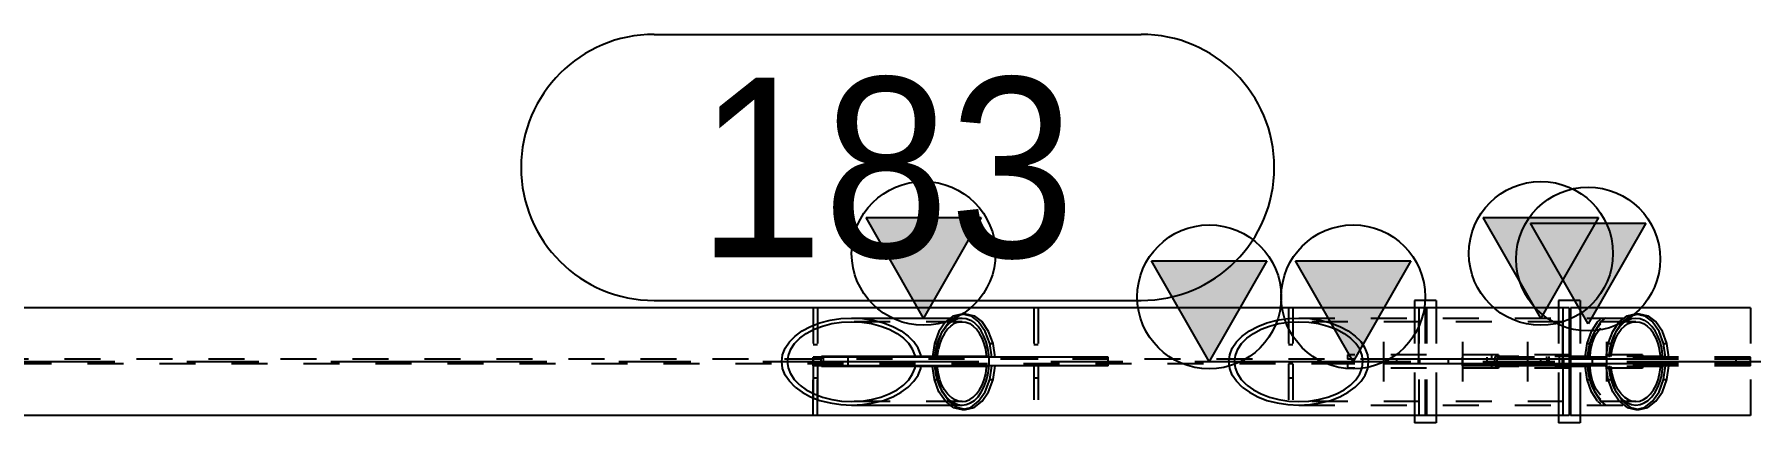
# Model space of a CAD drawing. Header units: millimetres. Extents: x 0 to 594, y 0 to 420.
# Drawn here: x 436.32 to 460.16, y 330.38 to 335.78 of the extents above; entities that cross this region are included whole.
import ezdxf

# ---------------------------------------------------------------- set-up
doc = ezdxf.new("R2010")
doc.units = ezdxf.units.MM
doc.header["$MEASUREMENT"] = 0
for name, pattern in [('XKITLINE00', [0]), ('XKITLINE02', [4, 2, -2]), ('XKITLINE03', [6, 3, -1, 1, -1]), ('XKITLINE04', [3, 0.5, -0.5, 0.5, -0.5, 0.5, -0.5])]:
    doc.linetypes.add(name, pattern=pattern)
for name, color, linetype in [('grid', 7, 'Continuous'), ('mark', 7, 'Continuous'), ('part1', 7, 'Continuous')]:
    doc.layers.add(name, color=color, linetype=linetype)
doc.styles.add('STYLE_1', font='arial.ttf', dxfattribs={"height": 0.2})

# ---------------------------------------------------------------- blocks, each defined once
blk = doc.blocks.new('*D2175')
at = {"layer": 'grid', "color": 4, "linetype": 'XKITLINE03'}
blk.add_line((1228.871, 1870.376), (1642.443, 1870.376), dxfattribs=at)
blk = doc.blocks.new('*D2224')
at = {"layer": 'part1', "color": 0, "linetype": 'XKITLINE00'}
for p, q in [((1623.678, 1870.981), (1622.878, 1872.381)), ((1622.878, 1872.381), (1624.478, 1872.381)), ((1624.478, 1872.381), (1623.678, 1870.981))]:
    blk.add_line(p, q, dxfattribs=at)
at = {"layer": 'part1', "color": 2, "linetype": 'XKITLINE04'}
for p, q in [((1619.529, 1870.732), (1619.628, 1870.804)), ((1619.628, 1870.804), (1619.744, 1870.866)), ((1619.684, 1870.769), (1619.791, 1870.825)), ((1619.744, 1870.866), (1619.873, 1870.916)), ((1619.791, 1870.825), (1619.91, 1870.871)), ((1619.873, 1870.916), (1620.014, 1870.952)), ((1619.91, 1870.871), (1620.039, 1870.904)), ((1620.014, 1870.952), (1620.162, 1870.974)), ((1620.039, 1870.904), (1620.175, 1870.925)), ((1620.162, 1870.974), (1620.314, 1870.981)), ((1620.175, 1870.925), (1620.314, 1870.931)), ((1620.314, 1870.981), (1620.466, 1870.974)), ((1620.314, 1870.981), (1624.997, 1870.981)), ((1620.314, 1870.931), (1620.453, 1870.925)), ((1624.997, 1870.931), (1620.314, 1870.931)), ((1620.453, 1870.925), (1620.589, 1870.904)), ((1620.466, 1870.974), (1620.614, 1870.952)), ((1620.589, 1870.904), (1620.718, 1870.871)), ((1620.614, 1870.952), (1620.755, 1870.916)), ((1620.718, 1870.871), (1620.837, 1870.825)), ((1620.755, 1870.916), (1620.885, 1870.866)), ((1620.837, 1870.825), (1620.944, 1870.769)), ((1620.885, 1870.866), (1621, 1870.804)), ((1621, 1870.804), (1621.099, 1870.732)), ((1624.692, 1870.732), (1624.73, 1870.804)), ((1624.73, 1870.804), (1624.775, 1870.866)), ((1624.752, 1870.769), (1624.794, 1870.825)), ((1624.775, 1870.866), (1624.826, 1870.916)), ((1624.794, 1870.825), (1624.84, 1870.871)), ((1624.826, 1870.916), (1624.88, 1870.952)), ((1624.84, 1870.871), (1624.89, 1870.904)), ((1624.88, 1870.952), (1624.938, 1870.974)), ((1624.89, 1870.904), (1624.943, 1870.925)), ((1624.938, 1870.974), (1624.997, 1870.981)), ((1624.943, 1870.925), (1624.997, 1870.931)), ((1624.997, 1870.981), (1625.056, 1870.974)), ((1624.997, 1870.931), (1625.051, 1870.925)), ((1625.051, 1870.925), (1625.104, 1870.904)), ((1625.056, 1870.974), (1625.113, 1870.952)), ((1625.104, 1870.904), (1625.154, 1870.871)), ((1625.113, 1870.952), (1625.168, 1870.916)), ((1625.154, 1870.871), (1625.2, 1870.825)), ((1625.168, 1870.916), (1625.219, 1870.866)), ((1625.242, 1870.769), (1625.2, 1870.825)), ((1625.264, 1870.804), (1625.219, 1870.866)), ((1625.302, 1870.732), (1625.264, 1870.804)), ((1619.355, 1870.471), (1619.391, 1870.563)), ((1619.391, 1870.563), (1619.449, 1870.651)), ((1619.435, 1870.463), (1619.467, 1870.548)), ((1619.449, 1870.651), (1619.529, 1870.732)), ((1619.467, 1870.548), (1619.521, 1870.628)), ((1619.521, 1870.628), (1619.594, 1870.703)), ((1619.594, 1870.703), (1619.684, 1870.769)), ((1620.944, 1870.769), (1621.034, 1870.703)), ((1621.107, 1870.628), (1621.034, 1870.703)), ((1621.179, 1870.651), (1621.099, 1870.732)), ((1621.161, 1870.548), (1621.107, 1870.628)), ((1621.194, 1870.463), (1621.161, 1870.548)), ((1621.237, 1870.563), (1621.179, 1870.651)), ((1621.273, 1870.471), (1621.237, 1870.563)), ((1624.624, 1870.471), (1624.638, 1870.563)), ((1624.638, 1870.563), (1624.661, 1870.651)), ((1624.655, 1870.463), (1624.668, 1870.548)), ((1624.661, 1870.651), (1624.692, 1870.732)), ((1624.668, 1870.548), (1624.689, 1870.628)), ((1624.689, 1870.628), (1624.717, 1870.703)), ((1624.717, 1870.703), (1624.752, 1870.769)), ((1625.277, 1870.703), (1625.242, 1870.769)), ((1625.305, 1870.628), (1625.277, 1870.703)), ((1625.333, 1870.651), (1625.302, 1870.732)), ((1625.326, 1870.548), (1625.305, 1870.628)), ((1625.339, 1870.463), (1625.326, 1870.548)), ((1625.356, 1870.563), (1625.333, 1870.651)), ((1625.369, 1870.471), (1625.356, 1870.563)), ((1619.343, 1870.376), (1619.355, 1870.471)), ((1619.355, 1870.282), (1619.343, 1870.376)), ((1619.424, 1870.376), (1619.435, 1870.463)), ((1619.435, 1870.29), (1619.424, 1870.376)), ((1621.204, 1870.376), (1621.194, 1870.463)), ((1621.194, 1870.29), (1621.204, 1870.376)), ((1621.285, 1870.376), (1621.273, 1870.471)), ((1621.273, 1870.282), (1621.285, 1870.376)), ((1623.04, 1870.376), (1623.044, 1870.446)), ((1623.044, 1870.306), (1623.04, 1870.376)), ((1625.371, 1870.446), (1623.044, 1870.446)), ((1623.071, 1870.376), (1623.075, 1870.446)), ((1623.075, 1870.306), (1623.071, 1870.376)), ((1623.763, 1870.376), (1623.76, 1870.446)), ((1623.76, 1870.306), (1623.763, 1870.376)), ((1623.794, 1870.376), (1623.791, 1870.446)), ((1623.791, 1870.306), (1623.794, 1870.376)), ((1624.623, 1870.446), (1624.624, 1870.471)), ((1624.654, 1870.446), (1624.655, 1870.463)), ((1625.339, 1870.446), (1625.339, 1870.463)), ((1625.371, 1870.446), (1625.369, 1870.471)), ((1619.391, 1870.189), (1619.355, 1870.282)), ((1619.449, 1870.102), (1619.391, 1870.189)), ((1619.467, 1870.205), (1619.435, 1870.29)), ((1619.529, 1870.021), (1619.449, 1870.102)), ((1619.521, 1870.124), (1619.467, 1870.205)), ((1619.594, 1870.05), (1619.521, 1870.124)), ((1621.034, 1870.05), (1621.107, 1870.124)), ((1621.099, 1870.021), (1621.179, 1870.102)), ((1621.107, 1870.124), (1621.161, 1870.205)), ((1621.161, 1870.205), (1621.194, 1870.29)), ((1621.179, 1870.102), (1621.237, 1870.189)), ((1621.237, 1870.189), (1621.273, 1870.282)), ((1625.371, 1870.306), (1623.044, 1870.306)), ((1624.624, 1870.282), (1624.623, 1870.306)), ((1624.638, 1870.189), (1624.624, 1870.282)), ((1624.661, 1870.102), (1624.638, 1870.189)), ((1624.655, 1870.29), (1624.654, 1870.306)), ((1624.668, 1870.205), (1624.655, 1870.29)), ((1624.692, 1870.021), (1624.661, 1870.102)), ((1624.689, 1870.124), (1624.668, 1870.205)), ((1624.717, 1870.05), (1624.689, 1870.124)), ((1625.277, 1870.05), (1625.305, 1870.124)), ((1625.302, 1870.021), (1625.333, 1870.102)), ((1625.305, 1870.124), (1625.326, 1870.205)), ((1625.326, 1870.205), (1625.339, 1870.29)), ((1625.333, 1870.102), (1625.356, 1870.189)), ((1625.339, 1870.29), (1625.339, 1870.306)), ((1625.339, 1870.306), (1625.371, 1870.306)), ((1625.356, 1870.189), (1625.369, 1870.282)), ((1625.369, 1870.282), (1625.371, 1870.306)), ((1619.529, 1870.021), (1619.628, 1869.949)), ((1619.594, 1870.05), (1619.684, 1869.984)), ((1619.628, 1869.949), (1619.744, 1869.887)), ((1619.684, 1869.984), (1619.791, 1869.927)), ((1619.744, 1869.887), (1619.873, 1869.837)), ((1619.791, 1869.927), (1619.91, 1869.882)), ((1619.873, 1869.837), (1620.014, 1869.801)), ((1619.91, 1869.882), (1620.039, 1869.849)), ((1620.039, 1869.849), (1620.175, 1869.828)), ((1620.453, 1869.828), (1620.589, 1869.849)), ((1620.589, 1869.849), (1620.718, 1869.882)), ((1620.614, 1869.801), (1620.755, 1869.837)), ((1620.718, 1869.882), (1620.837, 1869.927)), ((1620.755, 1869.837), (1620.885, 1869.887)), ((1620.837, 1869.927), (1620.944, 1869.984)), ((1620.885, 1869.887), (1621, 1869.949)), ((1620.944, 1869.984), (1621.034, 1870.05)), ((1621, 1869.949), (1621.099, 1870.021)), ((1624.73, 1869.949), (1624.692, 1870.021)), ((1624.752, 1869.984), (1624.717, 1870.05)), ((1624.775, 1869.887), (1624.73, 1869.949)), ((1624.794, 1869.927), (1624.752, 1869.984)), ((1624.775, 1869.887), (1624.826, 1869.837)), ((1624.794, 1869.927), (1624.84, 1869.882)), ((1624.826, 1869.837), (1624.88, 1869.801)), ((1624.84, 1869.882), (1624.89, 1869.849)), ((1624.89, 1869.849), (1624.943, 1869.828)), ((1625.051, 1869.828), (1625.104, 1869.849)), ((1625.104, 1869.849), (1625.154, 1869.882)), ((1625.113, 1869.801), (1625.168, 1869.837)), ((1625.154, 1869.882), (1625.2, 1869.927)), ((1625.168, 1869.837), (1625.219, 1869.887)), ((1625.2, 1869.927), (1625.242, 1869.984)), ((1625.219, 1869.887), (1625.264, 1869.949)), ((1625.242, 1869.984), (1625.277, 1870.05)), ((1625.264, 1869.949), (1625.302, 1870.021)), ((1620.014, 1869.801), (1620.162, 1869.779)), ((1620.162, 1869.779), (1620.314, 1869.771)), ((1620.175, 1869.828), (1620.314, 1869.821)), ((1620.314, 1869.821), (1620.453, 1869.828)), ((1624.997, 1869.821), (1620.314, 1869.821)), ((1620.314, 1869.771), (1620.466, 1869.779)), ((1620.314, 1869.771), (1624.997, 1869.771)), ((1620.466, 1869.779), (1620.614, 1869.801)), ((1624.88, 1869.801), (1624.938, 1869.779)), ((1624.938, 1869.779), (1624.997, 1869.771)), ((1624.943, 1869.828), (1624.997, 1869.821)), ((1624.997, 1869.821), (1625.051, 1869.828)), ((1624.997, 1869.771), (1625.056, 1869.779)), ((1625.056, 1869.779), (1625.113, 1869.801))]:
    blk.add_line(p, q, dxfattribs=at)
at = {"layer": 'part1', "color": 0, "linetype": 'XKITLINE00'}
blk.add_circle((1623.678, 1871.881), 1, dxfattribs=at)
at = {"layer": 'part1', "color": 0}
blk.add_solid([(1622.878, 1872.381), (1624.478, 1872.381), (1622.878, 1872.381), (1623.678, 1870.981)], dxfattribs=at)
blk = doc.blocks.new('*D2695')
at = {"layer": 'mark', "color": 1, "linetype": 'XKITLINE00'}
for p, q in [((1611.362, 1874.926), (1618.125, 1874.926)), ((1611.362, 1871.226), (1618.125, 1871.226))]:
    blk.add_line(p, q, dxfattribs=at)
for centre, start, end in [((1611.362, 1873.076), 90, -90), ((1618.125, 1873.076), -90, 90)]:
    blk.add_arc(centre, 1.85, start, end, dxfattribs=at)
at = {"layer": 'mark', "color": 1, "style": 'STYLE_1', "width": 0.9}
blk.add_text('183', height=2.5, dxfattribs=at).set_placement((1611.962, 1871.826))
blk = doc.blocks.new('*D2698')
at = {"layer": 'part1', "color": 0, "linetype": 'XKITLINE00'}
for p, q in [((1619.071, 1870.376), (1618.271, 1871.776)), ((1618.271, 1871.776), (1619.871, 1871.776)), ((1619.871, 1871.776), (1619.071, 1870.376))]:
    blk.add_line(p, q, dxfattribs=at)
at = {"layer": 'part1', "color": 2, "linetype": 'XKITLINE04'}
for p, q in [((1597.111, 1871.126), (1597.111, 1869.626)), ((1622.071, 1871.126), (1597.111, 1871.126)), ((1597.111, 1871.126), (1597.201, 1871.126)), ((1597.201, 1871.126), (1597.201, 1869.626)), ((1621.981, 1871.126), (1621.981, 1869.626)), ((1621.981, 1870.409), (1621.981, 1871.126)), ((1622.071, 1871.126), (1622.071, 1869.626)), ((1597.191, 1870.409), (1597.191, 1870.344)), ((1621.671, 1870.409), (1597.191, 1870.409)), ((1621.991, 1870.344), (1597.191, 1870.344)), ((1597.507, 1870.344), (1597.191, 1870.344)), ((1597.211, 1870.409), (1597.211, 1870.344)), ((1597.511, 1870.409), (1597.511, 1870.344)), ((1621.671, 1870.409), (1621.671, 1870.344)), ((1621.671, 1870.409), (1621.676, 1870.409)), ((1621.991, 1870.409), (1621.671, 1870.409)), ((1621.971, 1870.409), (1621.971, 1870.344)), ((1621.991, 1870.409), (1621.991, 1870.344)), ((1622.071, 1869.626), (1597.111, 1869.626))]:
    blk.add_line(p, q, dxfattribs=at)
at = {"layer": 'part1', "color": 0, "linetype": 'XKITLINE00'}
blk.add_circle((1619.071, 1871.276), 1, dxfattribs=at)
at = {"layer": 'part1', "color": 0}
blk.add_solid([(1618.271, 1871.776), (1619.871, 1871.776), (1618.271, 1871.776), (1619.071, 1870.376)], dxfattribs=at)
blk = doc.blocks.new('*D2699')
at = {"layer": 'part1', "color": 0, "linetype": 'XKITLINE00'}
for p, q in [((1624.334, 1870.902), (1623.534, 1872.302)), ((1623.534, 1872.302), (1625.134, 1872.302)), ((1625.134, 1872.302), (1624.334, 1870.902))]:
    blk.add_line(p, q, dxfattribs=at)
at = {"layer": 'part1', "color": 2, "linetype": 'XKITLINE04'}
for p, q in [((1624.394, 1870.732), (1624.43, 1870.804)), ((1624.43, 1870.804), (1624.473, 1870.866)), ((1624.451, 1870.769), (1624.49, 1870.825)), ((1624.473, 1870.866), (1624.507, 1870.902)), ((1624.49, 1870.825), (1624.507, 1870.844)), ((1624.331, 1870.471), (1624.344, 1870.563)), ((1624.344, 1870.563), (1624.365, 1870.651)), ((1624.36, 1870.463), (1624.372, 1870.548)), ((1624.365, 1870.651), (1624.394, 1870.732)), ((1624.372, 1870.548), (1624.391, 1870.628)), ((1624.391, 1870.628), (1624.418, 1870.703)), ((1624.418, 1870.703), (1624.451, 1870.769)), ((1624.359, 1870.446), (1623.991, 1870.446)), ((1624.33, 1870.446), (1624.331, 1870.471)), ((1624.359, 1870.446), (1624.36, 1870.463)), ((1624.359, 1870.306), (1623.991, 1870.306)), ((1624.331, 1870.282), (1624.33, 1870.306)), ((1624.344, 1870.189), (1624.331, 1870.282)), ((1624.365, 1870.102), (1624.344, 1870.189)), ((1624.36, 1870.29), (1624.359, 1870.306)), ((1624.372, 1870.205), (1624.36, 1870.29)), ((1624.394, 1870.021), (1624.365, 1870.102)), ((1624.391, 1870.124), (1624.372, 1870.205)), ((1624.418, 1870.05), (1624.391, 1870.124)), ((1624.43, 1869.949), (1624.394, 1870.021)), ((1624.451, 1869.984), (1624.418, 1870.05)), ((1624.473, 1869.887), (1624.43, 1869.949)), ((1624.49, 1869.927), (1624.451, 1869.984)), ((1624.507, 1869.851), (1624.473, 1869.887)), ((1624.507, 1869.909), (1624.49, 1869.927))]:
    blk.add_line(p, q, dxfattribs=at)
at = {"layer": 'part1', "color": 0, "linetype": 'XKITLINE00'}
blk.add_circle((1624.334, 1871.802), 1, dxfattribs=at)
at = {"layer": 'part1', "color": 0}
blk.add_solid([(1623.534, 1872.302), (1625.134, 1872.302), (1623.534, 1872.302), (1624.334, 1870.902)], dxfattribs=at)
blk = doc.blocks.new('*D2702')
at = {"layer": 'part1', "color": 0, "linetype": 'XKITLINE00'}
for p, q in [((1615.104, 1870.981), (1614.304, 1872.381)), ((1614.304, 1872.381), (1615.904, 1872.381)), ((1615.904, 1872.381), (1615.104, 1870.981)), ((1613.319, 1870.732), (1613.418, 1870.804)), ((1613.418, 1870.804), (1613.534, 1870.866)), ((1613.474, 1870.769), (1613.581, 1870.825)), ((1613.534, 1870.866), (1613.663, 1870.916)), ((1613.581, 1870.825), (1613.7, 1870.871)), ((1613.663, 1870.916), (1613.804, 1870.952)), ((1613.7, 1870.871), (1613.829, 1870.904)), ((1613.804, 1870.952), (1613.952, 1870.974)), ((1613.829, 1870.904), (1613.965, 1870.925)), ((1613.952, 1870.974), (1614.104, 1870.981)), ((1613.965, 1870.925), (1614.104, 1870.931)), ((1614.104, 1870.981), (1615.637, 1870.981)), ((1614.104, 1870.981), (1614.256, 1870.974)), ((1614.104, 1870.931), (1614.243, 1870.925)), ((1614.243, 1870.925), (1614.379, 1870.904)), ((1614.256, 1870.974), (1614.404, 1870.952)), ((1614.379, 1870.904), (1614.508, 1870.871)), ((1614.404, 1870.952), (1614.545, 1870.916)), ((1614.508, 1870.871), (1614.627, 1870.825)), ((1614.545, 1870.916), (1614.675, 1870.866)), ((1614.627, 1870.825), (1614.734, 1870.769)), ((1614.675, 1870.866), (1614.79, 1870.804)), ((1614.79, 1870.804), (1614.889, 1870.732)), ((1615.637, 1870.981), (1615.696, 1870.974)), ((1615.696, 1870.974), (1615.754, 1870.952)), ((1615.754, 1870.952), (1615.808, 1870.916)), ((1615.808, 1870.916), (1615.859, 1870.866)), ((1615.904, 1870.804), (1615.859, 1870.866)), ((1615.942, 1870.732), (1615.904, 1870.804)), ((1613.145, 1870.471), (1613.181, 1870.563)), ((1613.181, 1870.563), (1613.239, 1870.651)), ((1613.225, 1870.463), (1613.257, 1870.548)), ((1613.239, 1870.651), (1613.319, 1870.732)), ((1613.257, 1870.548), (1613.311, 1870.628)), ((1613.311, 1870.628), (1613.384, 1870.703)), ((1613.384, 1870.703), (1613.474, 1870.769)), ((1614.734, 1870.769), (1614.824, 1870.703)), ((1614.897, 1870.628), (1614.824, 1870.703)), ((1614.969, 1870.651), (1614.889, 1870.732)), ((1614.951, 1870.548), (1614.897, 1870.628)), ((1614.984, 1870.463), (1614.951, 1870.548)), ((1615.027, 1870.563), (1614.969, 1870.651)), ((1615.063, 1870.471), (1615.027, 1870.563)), ((1615.973, 1870.651), (1615.942, 1870.732)), ((1615.996, 1870.563), (1615.973, 1870.651)), ((1616.01, 1870.471), (1615.996, 1870.563)), ((1613.133, 1870.376), (1613.145, 1870.471)), ((1613.145, 1870.282), (1613.133, 1870.376)), ((1613.214, 1870.376), (1613.225, 1870.463)), ((1613.225, 1870.29), (1613.214, 1870.376)), ((1613.712, 1870.376), (1613.715, 1870.446)), ((1613.715, 1870.306), (1613.712, 1870.376)), ((1614.986, 1870.446), (1613.715, 1870.446)), ((1614.986, 1870.446), (1614.984, 1870.463)), ((1616.011, 1870.446), (1614.986, 1870.446)), ((1615.066, 1870.446), (1615.063, 1870.471)), ((1616.011, 1870.446), (1616.01, 1870.471)), ((1613.181, 1870.189), (1613.145, 1870.282)), ((1613.239, 1870.102), (1613.181, 1870.189)), ((1613.257, 1870.205), (1613.225, 1870.29)), ((1613.319, 1870.021), (1613.239, 1870.102)), ((1613.311, 1870.124), (1613.257, 1870.205)), ((1613.384, 1870.05), (1613.311, 1870.124)), ((1615.066, 1870.306), (1613.715, 1870.306)), ((1614.824, 1870.05), (1614.897, 1870.124)), ((1614.889, 1870.021), (1614.969, 1870.102)), ((1614.897, 1870.124), (1614.951, 1870.205)), ((1614.951, 1870.205), (1614.984, 1870.29)), ((1614.969, 1870.102), (1615.027, 1870.189)), ((1614.984, 1870.29), (1614.986, 1870.306)), ((1615.027, 1870.189), (1615.063, 1870.282)), ((1615.063, 1870.282), (1615.066, 1870.306)), ((1616.011, 1870.306), (1615.066, 1870.306)), ((1615.942, 1870.021), (1615.973, 1870.102)), ((1615.973, 1870.102), (1615.996, 1870.189)), ((1615.996, 1870.189), (1616.01, 1870.282)), ((1616.01, 1870.282), (1616.011, 1870.306)), ((1613.319, 1870.021), (1613.418, 1869.949)), ((1613.384, 1870.05), (1613.474, 1869.984)), ((1613.418, 1869.949), (1613.534, 1869.887)), ((1613.474, 1869.984), (1613.581, 1869.927)), ((1613.534, 1869.887), (1613.663, 1869.837)), ((1613.581, 1869.927), (1613.7, 1869.882)), ((1613.663, 1869.837), (1613.804, 1869.801)), ((1613.7, 1869.882), (1613.829, 1869.849)), ((1613.829, 1869.849), (1613.965, 1869.828)), ((1614.243, 1869.828), (1614.379, 1869.849)), ((1614.379, 1869.849), (1614.508, 1869.882)), ((1614.404, 1869.801), (1614.545, 1869.837)), ((1614.508, 1869.882), (1614.627, 1869.927)), ((1614.545, 1869.837), (1614.675, 1869.887)), ((1614.627, 1869.927), (1614.734, 1869.984)), ((1614.675, 1869.887), (1614.79, 1869.949)), ((1614.734, 1869.984), (1614.824, 1870.05)), ((1614.79, 1869.949), (1614.889, 1870.021)), ((1615.754, 1869.801), (1615.808, 1869.837)), ((1615.808, 1869.837), (1615.859, 1869.887)), ((1615.859, 1869.887), (1615.904, 1869.949)), ((1615.904, 1869.949), (1615.942, 1870.021)), ((1613.804, 1869.801), (1613.952, 1869.779)), ((1613.952, 1869.779), (1614.104, 1869.771)), ((1613.965, 1869.828), (1614.104, 1869.821)), ((1614.104, 1869.821), (1614.243, 1869.828)), ((1614.104, 1869.771), (1614.256, 1869.779)), ((1614.104, 1869.771), (1615.637, 1869.771)), ((1614.256, 1869.779), (1614.404, 1869.801)), ((1615.637, 1869.771), (1615.696, 1869.779)), ((1615.696, 1869.779), (1615.754, 1869.801))]:
    blk.add_line(p, q, dxfattribs=at)
at = {"layer": 'part1', "color": 2, "linetype": 'XKITLINE04'}
for p, q in [((1615.637, 1870.931), (1614.104, 1870.931)), ((1615.332, 1870.732), (1615.37, 1870.804)), ((1615.37, 1870.804), (1615.415, 1870.866)), ((1615.434, 1870.825), (1615.392, 1870.769)), ((1615.466, 1870.916), (1615.415, 1870.866)), ((1615.48, 1870.871), (1615.434, 1870.825)), ((1615.521, 1870.952), (1615.466, 1870.916)), ((1615.48, 1870.871), (1615.53, 1870.904)), ((1615.521, 1870.952), (1615.578, 1870.974)), ((1615.583, 1870.925), (1615.53, 1870.904)), ((1615.578, 1870.974), (1615.637, 1870.981)), ((1615.583, 1870.925), (1615.637, 1870.931)), ((1615.637, 1870.931), (1615.691, 1870.925)), ((1615.691, 1870.925), (1615.744, 1870.904)), ((1615.744, 1870.904), (1615.794, 1870.871)), ((1615.794, 1870.871), (1615.84, 1870.825)), ((1615.882, 1870.769), (1615.84, 1870.825)), ((1615.265, 1870.471), (1615.278, 1870.563)), ((1615.278, 1870.563), (1615.301, 1870.651)), ((1615.297, 1870.471), (1615.308, 1870.548)), ((1615.301, 1870.651), (1615.332, 1870.732)), ((1615.329, 1870.628), (1615.308, 1870.548)), ((1615.357, 1870.703), (1615.329, 1870.628)), ((1615.392, 1870.769), (1615.357, 1870.703)), ((1615.917, 1870.703), (1615.882, 1870.769)), ((1615.945, 1870.628), (1615.917, 1870.703)), ((1615.966, 1870.548), (1615.945, 1870.628)), ((1615.978, 1870.471), (1615.966, 1870.548)), ((1613.68, 1870.376), (1613.684, 1870.446)), ((1613.684, 1870.306), (1613.68, 1870.376)), ((1613.715, 1870.446), (1613.684, 1870.446)), ((1615.263, 1870.446), (1615.265, 1870.471)), ((1615.295, 1870.463), (1615.297, 1870.471)), ((1615.295, 1870.446), (1615.295, 1870.463)), ((1615.979, 1870.463), (1615.978, 1870.471)), ((1615.98, 1870.446), (1615.979, 1870.463)), ((1613.715, 1870.306), (1613.684, 1870.306)), ((1615.265, 1870.282), (1615.263, 1870.306)), ((1615.278, 1870.189), (1615.265, 1870.282)), ((1615.301, 1870.102), (1615.278, 1870.189)), ((1615.295, 1870.29), (1615.295, 1870.306)), ((1615.308, 1870.205), (1615.295, 1870.29)), ((1615.332, 1870.021), (1615.301, 1870.102)), ((1615.329, 1870.124), (1615.308, 1870.205)), ((1615.357, 1870.05), (1615.329, 1870.124)), ((1615.917, 1870.05), (1615.945, 1870.124)), ((1615.945, 1870.124), (1615.966, 1870.205)), ((1615.966, 1870.205), (1615.979, 1870.29)), ((1615.979, 1870.29), (1615.98, 1870.306)), ((1615.37, 1869.949), (1615.332, 1870.021)), ((1615.392, 1869.984), (1615.357, 1870.05)), ((1615.415, 1869.887), (1615.37, 1869.949)), ((1615.434, 1869.927), (1615.392, 1869.984)), ((1615.415, 1869.887), (1615.466, 1869.837)), ((1615.48, 1869.882), (1615.434, 1869.927)), ((1615.466, 1869.837), (1615.521, 1869.801)), ((1615.48, 1869.882), (1615.53, 1869.849)), ((1615.583, 1869.828), (1615.53, 1869.849)), ((1615.691, 1869.828), (1615.744, 1869.849)), ((1615.744, 1869.849), (1615.794, 1869.882)), ((1615.794, 1869.882), (1615.84, 1869.927)), ((1615.84, 1869.927), (1615.882, 1869.984)), ((1615.882, 1869.984), (1615.917, 1870.05)), ((1615.637, 1869.821), (1614.104, 1869.821)), ((1615.521, 1869.801), (1615.578, 1869.779)), ((1615.578, 1869.779), (1615.637, 1869.771)), ((1615.583, 1869.828), (1615.637, 1869.821)), ((1615.637, 1869.821), (1615.691, 1869.828))]:
    blk.add_line(p, q, dxfattribs=at)
at = {"layer": 'part1', "color": 0, "linetype": 'XKITLINE00'}
blk.add_circle((1615.104, 1871.881), 1, dxfattribs=at)
at = {"layer": 'part1', "color": 0}
blk.add_solid([(1614.304, 1872.381), (1615.904, 1872.381), (1614.304, 1872.381), (1615.104, 1870.981)], dxfattribs=at)
blk = doc.blocks.new('*D2741')
at = {"layer": 'part1', "color": 0, "linetype": 'XKITLINE00'}
for p, q in [((1621.071, 1870.376), (1620.271, 1871.776)), ((1620.271, 1871.776), (1621.871, 1871.776)), ((1621.871, 1871.776), (1621.071, 1870.376)), ((1597.111, 1871.126), (1597.111, 1869.626)), ((1597.201, 1871.126), (1597.111, 1871.126)), ((1624.071, 1871.126), (1597.201, 1871.126)), ((1597.201, 1871.126), (1597.201, 1869.626)), ((1623.981, 1871.126), (1623.981, 1869.626)), ((1624.071, 1871.126), (1624.071, 1869.626)), ((1624.071, 1869.626), (1597.111, 1869.626))]:
    blk.add_line(p, q, dxfattribs=at)
at = {"layer": 'part1', "color": 2, "linetype": 'XKITLINE04'}
for p, q in [((1623.981, 1871.126), (1597.201, 1871.126)), ((1623.981, 1870.409), (1623.981, 1871.126)), ((1597.191, 1870.409), (1597.191, 1870.344)), ((1623.671, 1870.409), (1597.191, 1870.409)), ((1623.991, 1870.344), (1597.191, 1870.344)), ((1597.507, 1870.344), (1597.191, 1870.344)), ((1597.211, 1870.409), (1597.211, 1870.344)), ((1597.511, 1870.409), (1597.511, 1870.344)), ((1623.671, 1870.409), (1623.671, 1870.344)), ((1623.671, 1870.409), (1623.676, 1870.409)), ((1623.991, 1870.409), (1623.671, 1870.409)), ((1623.971, 1870.409), (1623.971, 1870.344)), ((1623.991, 1870.409), (1623.991, 1870.344)), ((1623.981, 1869.626), (1597.111, 1869.626))]:
    blk.add_line(p, q, dxfattribs=at)
at = {"layer": 'part1', "color": 0, "linetype": 'XKITLINE00'}
blk.add_circle((1621.071, 1871.276), 1, dxfattribs=at)
at = {"layer": 'part1', "color": 0}
blk.add_solid([(1620.271, 1871.776), (1621.871, 1871.776), (1620.271, 1871.776), (1621.071, 1870.376)], dxfattribs=at)
blk = doc.blocks.new('*D2841')
at = {"layer": 'part1', "color": 2, "linetype": 'XKITLINE04'}
for p, q in [((1613.571, 1871.126), (1613.571, 1870.409)), ((1613.631, 1871.126), (1613.571, 1871.126)), ((1613.631, 1871.126), (1613.631, 1870.409)), ((1613.631, 1870.609), (1613.571, 1870.609)), ((1613.631, 1870.409), (1613.571, 1870.409))]:
    blk.add_line(p, q, dxfattribs=at)
blk = doc.blocks.new('*D2842')
at = {"layer": 'part1', "color": 2, "linetype": 'XKITLINE04'}
for p, q in [((1616.693, 1870.344), (1616.633, 1870.344)), ((1616.633, 1870.344), (1616.633, 1869.626)), ((1616.693, 1870.344), (1616.693, 1869.626)), ((1616.693, 1870.144), (1616.633, 1870.144)), ((1616.693, 1869.626), (1616.633, 1869.626))]:
    blk.add_line(p, q, dxfattribs=at)
blk = doc.blocks.new('*D2843')
at = {"layer": 'part1', "color": 2, "linetype": 'XKITLINE04'}
for p, q in [((1616.633, 1871.126), (1616.633, 1870.409)), ((1616.693, 1871.126), (1616.633, 1871.126)), ((1616.693, 1871.126), (1616.693, 1870.409)), ((1616.693, 1870.609), (1616.633, 1870.609)), ((1616.693, 1870.409), (1616.633, 1870.409))]:
    blk.add_line(p, q, dxfattribs=at)
blk = doc.blocks.new('*D2844')
at = {"layer": 'part1', "color": 2, "linetype": 'XKITLINE04'}
for p, q in [((1620.231, 1870.344), (1620.171, 1870.344)), ((1620.171, 1870.344), (1620.171, 1869.626)), ((1620.231, 1870.344), (1620.231, 1869.626)), ((1620.231, 1870.144), (1620.171, 1870.144)), ((1620.231, 1869.626), (1620.171, 1869.626))]:
    blk.add_line(p, q, dxfattribs=at)
blk = doc.blocks.new('*D2845')
at = {"layer": 'part1', "color": 2, "linetype": 'XKITLINE04'}
for p, q in [((1620.171, 1871.126), (1620.171, 1870.409)), ((1620.231, 1871.126), (1620.171, 1871.126)), ((1620.231, 1871.126), (1620.231, 1870.409)), ((1620.231, 1870.609), (1620.171, 1870.609)), ((1620.231, 1870.409), (1620.171, 1870.409))]:
    blk.add_line(p, q, dxfattribs=at)
blk = doc.blocks.new('*D2846')
at = {"layer": 'part1', "color": 2, "linetype": 'XKITLINE04'}
for p, q in [((1613.571, 1870.316), (1613.571, 1870.436)), ((1613.571, 1870.436), (1613.571, 1870.316)), ((1613.715, 1870.436), (1613.571, 1870.436)), ((1613.571, 1870.316), (1613.571, 1870.316)), ((1616.015, 1870.316), (1613.571, 1870.316)), ((1617.666, 1870.436), (1617.666, 1870.436)), ((1617.666, 1870.316), (1617.666, 1870.436))]:
    blk.add_line(p, q, dxfattribs=at)
at = {"layer": 'part1', "color": 0, "linetype": 'XKITLINE00'}
for p, q in [((1617.666, 1870.436), (1613.715, 1870.436)), ((1617.666, 1870.316), (1613.715, 1870.316)), ((1614.054, 1870.316), (1614.054, 1870.436)), ((1616.015, 1870.316), (1616.015, 1870.436)), ((1617.666, 1870.436), (1617.666, 1870.436)), ((1617.666, 1870.316), (1617.666, 1870.436)), ((1617.666, 1870.316), (1617.666, 1870.316))]:
    blk.add_line(p, q, dxfattribs=at)
blk = doc.blocks.new('*D2847')
at = {"layer": 'part1', "color": 2, "linetype": 'XKITLINE04'}
for p, q in [((1616.097, 1870.316), (1615.224, 1870.316)), ((1615.3, 1870.126), (1615.271, 1870.316)), ((1615.253, 1870.126), (1615.226, 1870.306)), ((1615.315, 1869.957), (1615.253, 1870.126)), ((1615.253, 1870.126), (1615.3, 1870.126)), ((1615.362, 1869.957), (1615.3, 1870.126)), ((1615.406, 1869.825), (1615.315, 1869.957)), ((1615.453, 1869.825), (1615.362, 1869.957)), ((1615.475, 1869.771), (1615.406, 1869.825)), ((1615.563, 1869.74), (1615.453, 1869.825)), ((1615.684, 1869.711), (1615.563, 1869.74))]:
    blk.add_line(p, q, dxfattribs=at)
at = {"layer": 'part1', "color": 0, "linetype": 'XKITLINE00'}
for p, q in [((1615.226, 1870.306), (1615.224, 1870.316)), ((1616.021, 1870.126), (1616.05, 1870.316)), ((1616.068, 1870.126), (1616.097, 1870.316)), ((1615.959, 1869.957), (1616.021, 1870.126)), ((1616.006, 1869.957), (1616.068, 1870.126)), ((1616.021, 1870.126), (1616.068, 1870.126)), ((1615.868, 1869.825), (1615.959, 1869.957)), ((1615.915, 1869.825), (1616.006, 1869.957)), ((1615.516, 1869.74), (1615.475, 1869.771)), ((1615.516, 1869.74), (1615.637, 1869.711)), ((1615.637, 1869.711), (1615.758, 1869.74)), ((1615.637, 1869.711), (1615.684, 1869.711)), ((1615.684, 1869.711), (1615.805, 1869.74)), ((1615.758, 1869.74), (1615.868, 1869.825)), ((1615.805, 1869.74), (1615.915, 1869.825))]:
    blk.add_line(p, q, dxfattribs=at)
blk = doc.blocks.new('*D2848')
at = {"layer": 'part1', "color": 0, "linetype": 'XKITLINE00'}
for p, q in [((1615.516, 1871.013), (1615.637, 1871.041)), ((1615.637, 1871.041), (1615.684, 1871.041)), ((1615.637, 1871.041), (1615.758, 1871.013)), ((1615.684, 1871.041), (1615.805, 1871.013)), ((1615.516, 1871.013), (1615.475, 1870.981)), ((1615.758, 1871.013), (1615.868, 1870.928)), ((1615.805, 1871.013), (1615.915, 1870.928)), ((1615.959, 1870.796), (1615.868, 1870.928)), ((1616.006, 1870.796), (1615.915, 1870.928)), ((1616.021, 1870.627), (1615.959, 1870.796)), ((1616.068, 1870.627), (1616.006, 1870.796)), ((1616.021, 1870.627), (1616.068, 1870.627)), ((1616.05, 1870.436), (1616.021, 1870.627)), ((1616.097, 1870.436), (1616.068, 1870.627)), ((1615.226, 1870.446), (1615.224, 1870.436))]:
    blk.add_line(p, q, dxfattribs=at)
at = {"layer": 'part1', "color": 2, "linetype": 'XKITLINE04'}
for p, q in [((1615.684, 1871.041), (1615.563, 1871.013)), ((1615.315, 1870.796), (1615.253, 1870.627)), ((1615.3, 1870.627), (1615.362, 1870.796)), ((1615.406, 1870.928), (1615.315, 1870.796)), ((1615.362, 1870.796), (1615.453, 1870.928)), ((1615.475, 1870.981), (1615.406, 1870.928)), ((1615.563, 1871.013), (1615.453, 1870.928)), ((1615.253, 1870.627), (1615.226, 1870.446)), ((1615.253, 1870.627), (1615.3, 1870.627)), ((1615.3, 1870.627), (1615.271, 1870.436)), ((1616.097, 1870.436), (1615.224, 1870.436))]:
    blk.add_line(p, q, dxfattribs=at)
blk = doc.blocks.new('*D2849')
at = {"layer": 'part1', "color": 2, "linetype": 'XKITLINE04'}
for p, q in [((1613.631, 1870.344), (1613.571, 1870.344)), ((1613.571, 1870.344), (1613.571, 1869.626)), ((1613.631, 1870.344), (1613.631, 1869.626)), ((1613.631, 1870.144), (1613.571, 1870.144)), ((1613.571, 1869.626), (1613.571, 1870.124)), ((1613.631, 1869.626), (1613.631, 1870.124)), ((1613.631, 1869.626), (1613.571, 1869.626))]:
    blk.add_line(p, q, dxfattribs=at)
blk = doc.blocks.new('*D2850')
at = {"layer": 'part1', "color": 2, "linetype": 'XKITLINE04'}
for p, q in [((1623.091, 1870.469), (1620.991, 1870.469)), ((1620.991, 1870.469), (1620.991, 1870.409)), ((1623.091, 1870.409), (1620.991, 1870.409)), ((1623.091, 1870.469), (1623.091, 1870.409))]:
    blk.add_line(p, q, dxfattribs=at)
blk = doc.blocks.new('*D2851')
at = {"layer": 'part1', "color": 2, "linetype": 'XKITLINE04'}
for p, q in [((1623.091, 1870.344), (1620.991, 1870.344)), ((1620.991, 1870.344), (1620.991, 1870.284)), ((1623.091, 1870.344), (1623.091, 1870.284)), ((1623.091, 1870.284), (1620.991, 1870.284))]:
    blk.add_line(p, q, dxfattribs=at)
blk = doc.blocks.new('*D2852')
at = {"layer": 'part1', "color": 0, "linetype": 'XKITLINE00'}
for p, q in [((1621.921, 1871.226), (1621.921, 1871.126)), ((1622.221, 1871.226), (1621.921, 1871.226)), ((1622.221, 1871.226), (1622.221, 1871.126)), ((1621.921, 1869.626), (1621.921, 1869.526)), ((1622.221, 1869.626), (1622.221, 1869.526)), ((1622.221, 1869.526), (1621.921, 1869.526))]:
    blk.add_line(p, q, dxfattribs=at)
at = {"layer": 'part1', "color": 2, "linetype": 'XKITLINE04'}
for p, q in [((1621.921, 1871.126), (1621.921, 1869.626)), ((1622.221, 1871.126), (1622.221, 1869.626))]:
    blk.add_line(p, q, dxfattribs=at)
blk = doc.blocks.new('*D2853')
at = {"layer": 'part1', "color": 2, "linetype": 'XKITLINE04'}
for p, q in [((1622.221, 1871.226), (1621.921, 1871.226)), ((1621.921, 1871.226), (1621.921, 1869.526)), ((1622.221, 1871.226), (1622.221, 1869.526)), ((1622.221, 1869.526), (1621.921, 1869.526))]:
    blk.add_line(p, q, dxfattribs=at)
blk = doc.blocks.new('*D2854')
at = {"layer": 'part1', "color": 0, "linetype": 'XKITLINE02'}
blk.add_line((1622.591, 1870.651), (1622.591, 1870.101), dxfattribs=at)
blk.add_line((1622.591, 1870.651), (1622.591, 1870.101), dxfattribs=at)
blk.add_line((1622.591, 1870.651), (1622.591, 1870.101), dxfattribs=at)
blk = doc.blocks.new('*D2855')
at = {"layer": 'part1', "color": 0, "linetype": 'XKITLINE02'}
blk.add_line((1621.491, 1870.651), (1621.491, 1870.101), dxfattribs=at)
blk.add_line((1621.491, 1870.651), (1621.491, 1870.101), dxfattribs=at)
blk.add_line((1621.491, 1870.651), (1621.491, 1870.101), dxfattribs=at)
blk = doc.blocks.new('*D2856')
at = {"layer": 'part1', "color": 2, "linetype": 'XKITLINE04'}
for p, q in [((1626.591, 1871.126), (1622.091, 1871.126)), ((1622.091, 1871.126), (1622.091, 1869.626)), ((1626.591, 1871.126), (1626.591, 1869.626)), ((1626.591, 1870.409), (1622.091, 1870.409)), ((1626.591, 1870.344), (1622.091, 1870.344)), ((1622.391, 1870.409), (1622.391, 1870.344)), ((1626.591, 1869.626), (1622.091, 1869.626))]:
    blk.add_line(p, q, dxfattribs=at)
blk = doc.blocks.new('*D2857')
at = {"layer": 'part1', "color": 2, "linetype": 'XKITLINE04'}
for p, q in [((1622.589, 1870.436), (1622.589, 1870.436)), ((1622.589, 1870.316), (1622.589, 1870.436)), ((1626.591, 1870.436), (1622.589, 1870.436)), ((1624.071, 1870.316), (1622.589, 1870.316)), ((1626.591, 1870.316), (1624.071, 1870.316)), ((1626.391, 1870.316), (1626.391, 1870.436)), ((1626.591, 1870.316), (1626.591, 1870.436))]:
    blk.add_line(p, q, dxfattribs=at)
blk = doc.blocks.new('*D2858')
at = {"layer": 'part1', "color": 2, "linetype": 'XKITLINE04'}
for p, q in [((1624.32, 1870.627), (1624.379, 1870.796)), ((1624.368, 1870.627), (1624.427, 1870.796)), ((1624.379, 1870.796), (1624.464, 1870.928)), ((1624.427, 1870.796), (1624.512, 1870.928)), ((1624.464, 1870.928), (1624.507, 1870.964)), ((1624.512, 1870.928), (1624.582, 1870.985)), ((1624.293, 1870.436), (1624.32, 1870.627)), ((1624.32, 1870.627), (1624.368, 1870.627)), ((1624.341, 1870.436), (1624.368, 1870.627)), ((1624.582, 1870.436), (1624.293, 1870.436))]:
    blk.add_line(p, q, dxfattribs=at)
blk = doc.blocks.new('*D2859')
at = {"layer": 'part1', "color": 2, "linetype": 'XKITLINE04'}
for p, q in [((1624.32, 1870.126), (1624.293, 1870.316)), ((1624.582, 1870.316), (1624.293, 1870.316)), ((1624.368, 1870.126), (1624.341, 1870.316)), ((1624.379, 1869.957), (1624.32, 1870.126)), ((1624.32, 1870.126), (1624.368, 1870.126)), ((1624.427, 1869.957), (1624.368, 1870.126)), ((1624.464, 1869.825), (1624.379, 1869.957)), ((1624.512, 1869.825), (1624.427, 1869.957)), ((1624.464, 1869.825), (1624.507, 1869.789)), ((1624.512, 1869.825), (1624.582, 1869.768))]:
    blk.add_line(p, q, dxfattribs=at)
blk = doc.blocks.new('*D2867')
at = {"layer": 'part1', "color": 0, "linetype": 'XKITLINE02'}
blk.add_line((1623.491, 1870.651), (1623.491, 1870.101), dxfattribs=at)
blk.add_line((1623.491, 1870.651), (1623.491, 1870.101), dxfattribs=at)
blk.add_line((1623.491, 1870.651), (1623.491, 1870.101), dxfattribs=at)
blk = doc.blocks.new('*D2868')
at = {"layer": 'part1', "color": 0, "linetype": 'XKITLINE02'}
blk.add_line((1624.591, 1870.651), (1624.591, 1870.101), dxfattribs=at)
blk.add_line((1624.591, 1870.651), (1624.591, 1870.101), dxfattribs=at)
blk.add_line((1624.591, 1870.651), (1624.591, 1870.101), dxfattribs=at)
blk = doc.blocks.new('*D2869')
at = {"layer": 'part1', "color": 2, "linetype": 'XKITLINE04'}
for p, q in [((1624.221, 1871.226), (1623.921, 1871.226)), ((1623.921, 1871.226), (1623.921, 1869.526)), ((1624.221, 1871.226), (1624.221, 1869.526)), ((1624.221, 1869.526), (1623.921, 1869.526))]:
    blk.add_line(p, q, dxfattribs=at)
blk = doc.blocks.new('*D2870')
at = {"layer": 'part1', "color": 0, "linetype": 'XKITLINE00'}
for p, q in [((1623.921, 1871.226), (1623.921, 1871.126)), ((1624.221, 1871.226), (1623.921, 1871.226)), ((1624.221, 1871.226), (1624.221, 1871.126)), ((1623.921, 1869.626), (1623.921, 1869.526)), ((1624.221, 1869.626), (1624.221, 1869.526)), ((1624.221, 1869.526), (1623.921, 1869.526))]:
    blk.add_line(p, q, dxfattribs=at)
at = {"layer": 'part1', "color": 2, "linetype": 'XKITLINE04'}
for p, q in [((1623.921, 1871.126), (1623.921, 1869.626)), ((1624.221, 1871.126), (1624.221, 1869.626))]:
    blk.add_line(p, q, dxfattribs=at)
blk = doc.blocks.new('*D2871')
at = {"layer": 'part1', "color": 2, "linetype": 'XKITLINE04'}
for p, q in [((1625.091, 1870.344), (1622.991, 1870.344)), ((1622.991, 1870.344), (1622.991, 1870.284)), ((1625.091, 1870.344), (1625.091, 1870.284)), ((1625.091, 1870.284), (1622.991, 1870.284))]:
    blk.add_line(p, q, dxfattribs=at)
blk = doc.blocks.new('*D2872')
at = {"layer": 'part1', "color": 2, "linetype": 'XKITLINE04'}
for p, q in [((1625.091, 1870.469), (1622.991, 1870.469)), ((1622.991, 1870.469), (1622.991, 1870.409)), ((1625.091, 1870.409), (1622.991, 1870.409)), ((1625.091, 1870.469), (1625.091, 1870.409))]:
    blk.add_line(p, q, dxfattribs=at)
blk = doc.blocks.new('*D2873')
at = {"layer": 'part1', "color": 0, "linetype": 'XKITLINE00'}
for p, q in [((1626.591, 1871.126), (1624.091, 1871.126)), ((1624.091, 1871.126), (1624.091, 1869.626)), ((1626.591, 1869.626), (1624.091, 1869.626))]:
    blk.add_line(p, q, dxfattribs=at)
at = {"layer": 'part1', "color": 2, "linetype": 'XKITLINE04'}
for p, q in [((1626.591, 1871.126), (1626.591, 1869.626)), ((1626.591, 1870.409), (1624.091, 1870.409)), ((1626.591, 1870.344), (1624.091, 1870.344)), ((1624.391, 1870.409), (1624.391, 1870.344))]:
    blk.add_line(p, q, dxfattribs=at)
blk = doc.blocks.new('*D2875')
at = {"layer": 'part1', "color": 2, "linetype": 'XKITLINE04'}
for p, q in [((1626.591, 1870.436), (1622.931, 1870.436)), ((1622.931, 1870.316), (1622.931, 1870.436)), ((1622.931, 1870.316), (1622.931, 1870.436)), ((1626.591, 1870.316), (1622.931, 1870.316)), ((1623.935, 1870.316), (1623.935, 1870.436)), ((1626.391, 1870.316), (1626.391, 1870.436)), ((1626.591, 1870.316), (1626.591, 1870.436)), ((1626.591, 1870.316), (1626.591, 1870.436))]:
    blk.add_line(p, q, dxfattribs=at)
blk = doc.blocks.new('*D2876')
at = {"layer": 'part1', "color": 2, "linetype": 'XKITLINE04'}
for p, q in [((1624.876, 1871.013), (1624.997, 1871.041)), ((1624.923, 1871.013), (1625.044, 1871.041)), ((1624.997, 1871.041), (1625.044, 1871.041)), ((1624.997, 1871.041), (1625.118, 1871.013)), ((1625.044, 1871.041), (1625.165, 1871.013)), ((1624.613, 1870.627), (1624.675, 1870.796)), ((1624.66, 1870.627), (1624.722, 1870.796)), ((1624.675, 1870.796), (1624.766, 1870.928)), ((1624.722, 1870.796), (1624.813, 1870.928)), ((1624.766, 1870.928), (1624.876, 1871.013)), ((1624.813, 1870.928), (1624.923, 1871.013)), ((1625.118, 1871.013), (1625.228, 1870.928)), ((1625.165, 1871.013), (1625.275, 1870.928)), ((1625.319, 1870.796), (1625.228, 1870.928)), ((1625.365, 1870.796), (1625.275, 1870.928)), ((1625.381, 1870.627), (1625.319, 1870.796)), ((1625.428, 1870.627), (1625.365, 1870.796)), ((1624.584, 1870.436), (1624.613, 1870.627)), ((1624.613, 1870.627), (1624.66, 1870.627)), ((1624.631, 1870.436), (1624.66, 1870.627)), ((1625.381, 1870.627), (1625.428, 1870.627)), ((1625.41, 1870.436), (1625.381, 1870.627)), ((1625.457, 1870.436), (1625.428, 1870.627)), ((1625.457, 1870.436), (1624.584, 1870.436))]:
    blk.add_line(p, q, dxfattribs=at)
blk = doc.blocks.new('*D2877')
at = {"layer": 'part1', "color": 2, "linetype": 'XKITLINE04'}
for p, q in [((1625.457, 1870.316), (1624.584, 1870.316)), ((1624.613, 1870.126), (1624.584, 1870.316)), ((1624.66, 1870.126), (1624.631, 1870.316)), ((1625.381, 1870.126), (1625.41, 1870.316)), ((1625.428, 1870.126), (1625.457, 1870.316)), ((1624.675, 1869.957), (1624.613, 1870.126)), ((1624.613, 1870.126), (1624.66, 1870.126)), ((1624.722, 1869.957), (1624.66, 1870.126)), ((1625.319, 1869.957), (1625.381, 1870.126)), ((1625.365, 1869.957), (1625.428, 1870.126)), ((1625.381, 1870.126), (1625.428, 1870.126)), ((1624.766, 1869.825), (1624.675, 1869.957)), ((1624.813, 1869.825), (1624.722, 1869.957)), ((1625.228, 1869.825), (1625.319, 1869.957)), ((1625.275, 1869.825), (1625.365, 1869.957)), ((1624.766, 1869.825), (1624.876, 1869.74)), ((1624.813, 1869.825), (1624.923, 1869.74)), ((1624.876, 1869.74), (1624.997, 1869.711)), ((1624.923, 1869.74), (1625.044, 1869.711)), ((1624.997, 1869.711), (1625.118, 1869.74)), ((1624.997, 1869.711), (1625.044, 1869.711)), ((1625.044, 1869.711), (1625.165, 1869.74)), ((1625.118, 1869.74), (1625.228, 1869.825)), ((1625.165, 1869.74), (1625.275, 1869.825))]:
    blk.add_line(p, q, dxfattribs=at)

msp = doc.modelspace()

# ---------------------------------------------------------------- block references
at = {"layer": 'grid'}
msp.add_blockref('*D2175', (-1166.435, -1539.151), dxfattribs=at)
at = {"layer": 'mark'}
msp.add_blockref('*D2695', (-1166.435, -1539.151), dxfattribs=at)
at = {"layer": 'part1'}
for name in ['*D2702', '*D2224', '*D2699', '*D2698', '*D2741', '*D2841', '*D2848', '*D2843', '*D2845', '*D2852', '*D2853', '*D2856', '*D2869', '*D2870', '*D2873', '*D2876', '*D2858', '*D2855', '*D2854', '*D2867', '*D2868', '*D2846', '*D2849', '*D2847', '*D2842', '*D2844', '*D2850', '*D2851', '*D2857', '*D2875', '*D2872', '*D2871', '*D2859', '*D2877']:
    msp.add_blockref(name, (-1166.435, -1539.151), dxfattribs=at)

doc.saveas('drawing.dxf')
